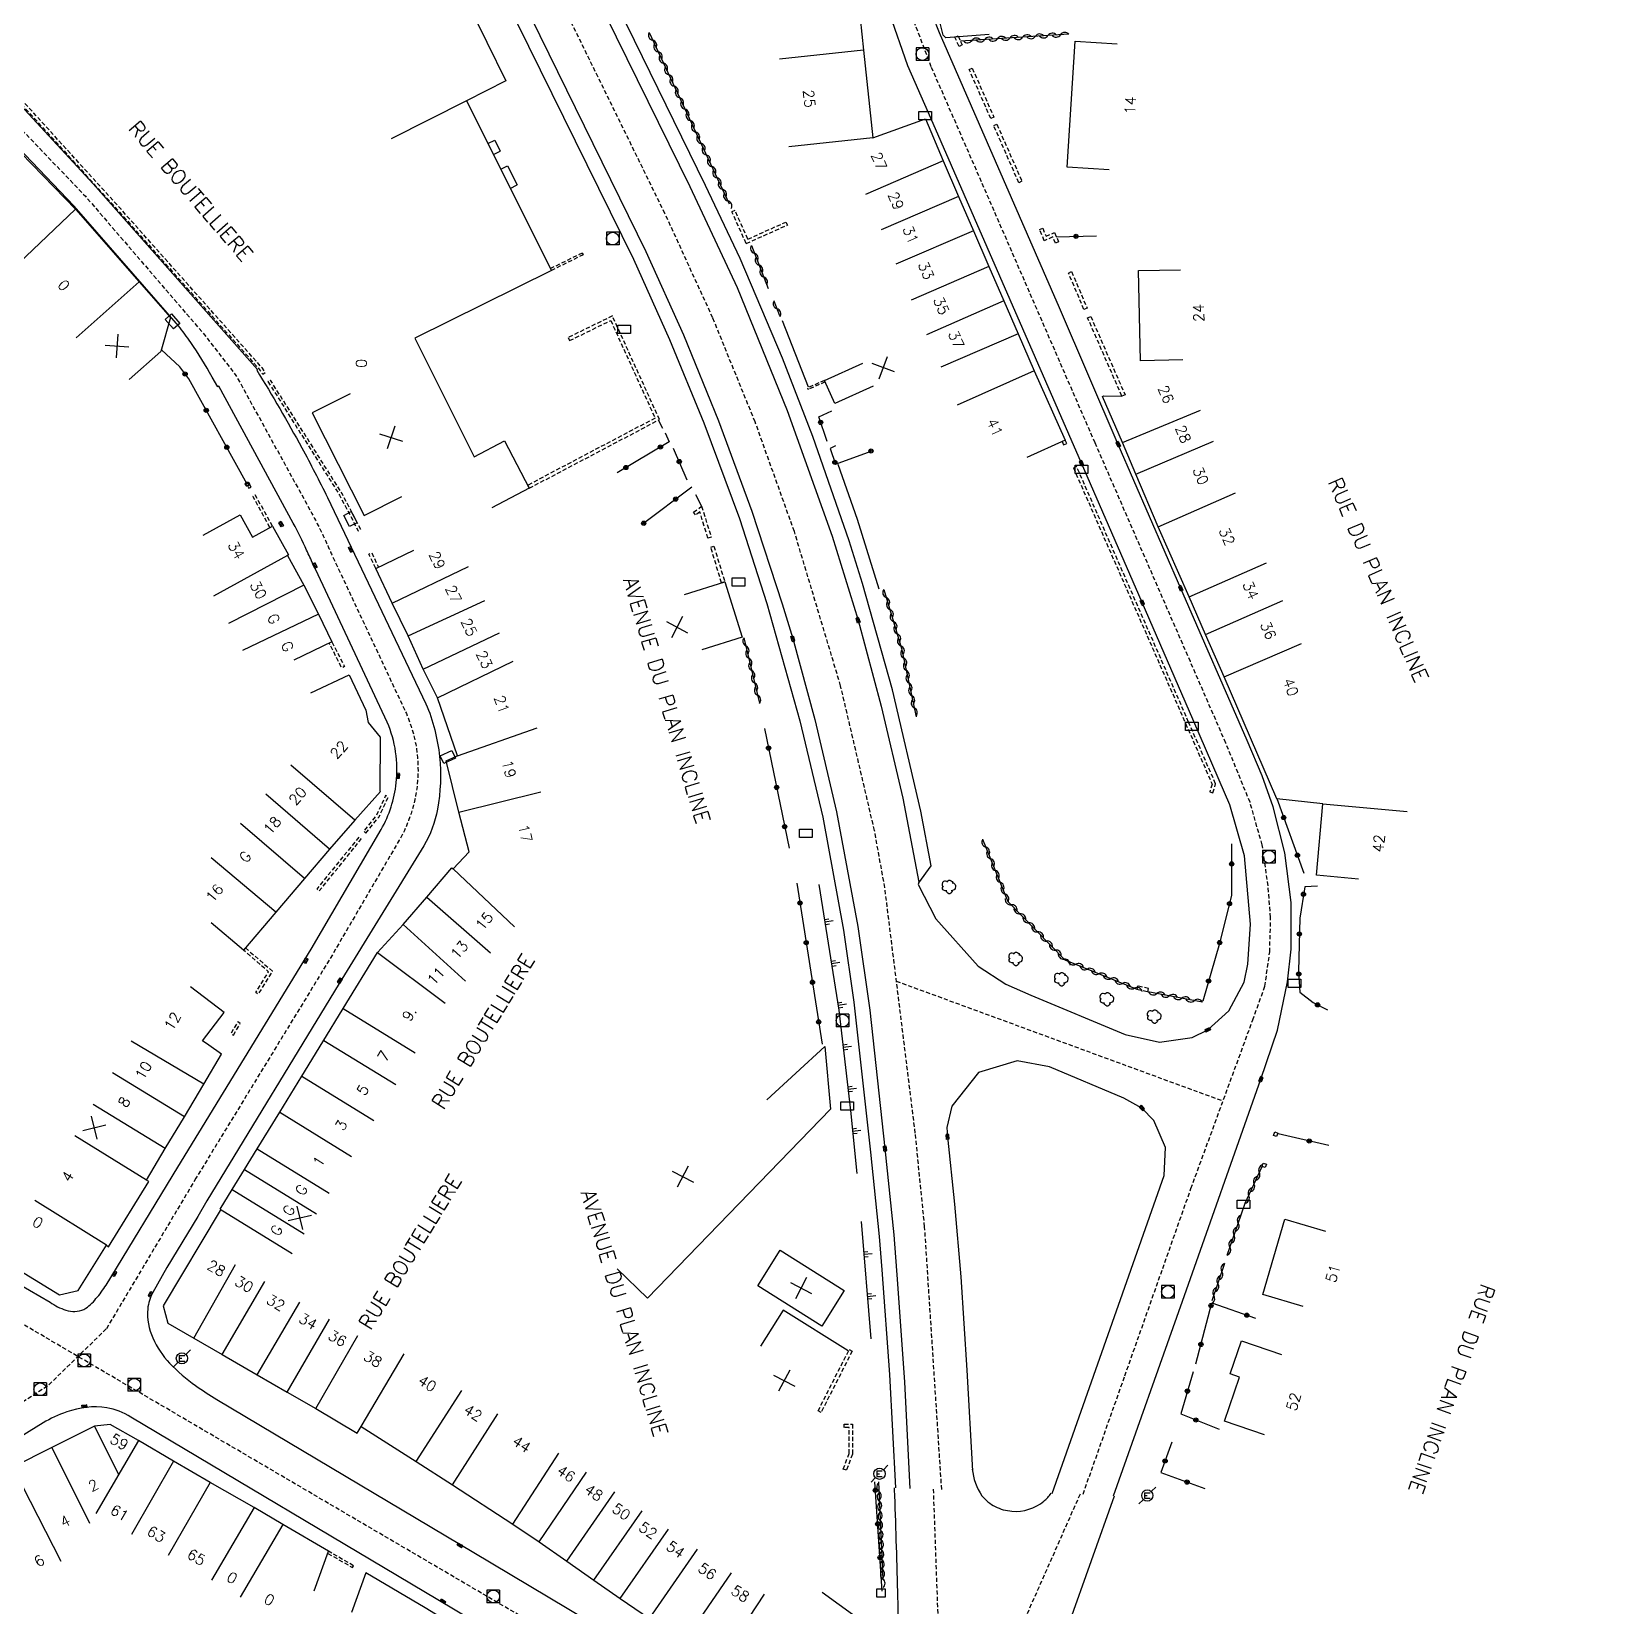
# Model space of a CAD drawing. Header units: millimetres. Extents: x 116000 to 117000, y 126000 to 127000.
# Drawn here: x 116607.5 to 116795.3, y 126196.3 to 126382.8 of the extents above; entities that cross this region are included whole.
import ezdxf
from ezdxf.enums import TextEntityAlignment as Align

# ---------------------------------------------------------------- set-up
doc = ezdxf.new("R2010")
doc.units = ezdxf.units.MM
doc.linetypes.add('DASHED', pattern=[0.75, 0.5, -0.25])
doc.layers.get('0').update_dxf_attribs({"linetype": 'CONTINUOUS'})
for name, color, linetype in [('W0001', 6, 'DASHED'), ('W0008', 7, 'CONTINUOUS'), ('W0100', 7, 'CONTINUOUS'), ('W0105', 7, 'CONTINUOUS'), ('W0112', 1, 'DASHED'), ('W0211', 2, 'CONTINUOUS'), ('W0300', 7, 'CONTINUOUS'), ('W0310', 3, 'CONTINUOUS'), ('W0322', 7, 'CONTINUOUS'), ('W0400', 7, 'CONTINUOUS'), ('W0420', 7, 'CONTINUOUS'), ('W0471', 7, 'CONTINUOUS'), ('W0989', 7, 'CONTINUOUS'), ('W0991', 7, 'CONTINUOUS'), ('W1102', 7, 'CONTINUOUS'), ('W1471', 7, 'CONTINUOUS')]:
    doc.layers.add(name, color=color, linetype=linetype)
doc.styles.get("Standard").update_dxf_attribs({"font": 'romans.shx', "width": 0.85})

# ---------------------------------------------------------------- blocks, each defined once
blk = doc.blocks.new('T471')
for p, q in [((-0.333334, 0.333334), (-0.333334, -0.333334)), ((-0.333334, 0.333334), (0.333334, 0.333334)), ((-0.333334, 0), (0, 0)), ((0.500001, 0.500001), (1.000002, 1.000002)), ((-0.500001, -0.500001), (-1.000002, -1.000002)), ((-0.333334, -0.333334), (0.333334, -0.333334))]:
    blk.add_line(p, q)
blk.add_ellipse((0, 0), major_axis=(0.471405, 0.471405), ratio=1, start_param=5.4977871438, end_param=11.780972451)
blk = doc.blocks.new('t112o')
at = {"color": 0, "linetype": 'Continuous'}
for p, q in [((-0.5, 0.5), (0.5, 0.5)), ((-0.5, -0.5), (-0.5, 0.5)), ((0.5, 0.5), (0.5, -0.5)), ((0.5, -0.5), (-0.5, -0.5))]:
    blk.add_line(p, q, dxfattribs=at)
blk = doc.blocks.new('T400')
for p, q in [((-0.15, 0.3), (0.15, 0.3)), ((-0.15, -0.25), (-0.15, 0.3)), ((-0.15, 0.15), (0.15, 0.15)), ((-0.15, 0), (0.15, 0)), ((0.15, 0.3), (0.15, -0.25)), ((-0.15, -0.15), (0.15, -0.15)), ((-0.15, -0.25), (-0.15, -0.3)), ((-0.15, -0.3), (0.15, -0.3)), ((0.15, -0.3), (0.15, -0.25))]:
    blk.add_line(p, q)
blk = doc.blocks.new('T420')
for p, q in [((0.75, 0.75), (-0.75, 0.75)), ((-0.75, 0.75), (-0.75, -0.75)), ((0.75, 0.75), (0.75, -0.75)), ((0.75, -0.75), (-0.75, -0.75))]:
    blk.add_line(p, q)
blk.add_ellipse((0, 0), major_axis=(-0.53, 0.53), ratio=1, start_param=3.926991, end_param=10.210176)
blk = doc.blocks.new('t310o')
at = {"color": 0, "linetype": 'Continuous'}
for centre, start, end in [((-0.5, 0.38), 216.8699, 323.1304), ((0.5, -0.37), 36.8699, 143.1303)]:
    blk.add_arc(centre, 0.625, start, end, dxfattribs=at)
blk = doc.blocks.new('t322o')
at = {"color": 0, "linetype": 'Continuous'}
for radius in [0.25, 0.15]:
    blk.add_circle((0, 0), radius, dxfattribs=at)
blk = doc.blocks.new('t991o')
at = {"color": 0, "linetype": 'Continuous'}
for p, q in [((-1, 1), (1, -1)), ((-1, -1), (1, 1))]:
    blk.add_line(p, q, dxfattribs=at)
blk = doc.blocks.new('T1471')
at = {"color": 0, "linetype": 'Continuous', "flags": 128}
blk.add_lwpolyline([(-0.75, -0.5), (-0.75, 0.5), (0.75, 0.5), (0.75, -0.5), (-0.75, -0.5)], dxfattribs=at)
blk = doc.blocks.new('T300')
for p, q in [((-0.8, 0.51), (-0.86, 0.34)), ((-0.86, 0.34), (-0.86, 0.17)), ((-0.86, 0.17), (-0.74, 0.06)), ((-0.69, 0.63), (-0.8, 0.51)), ((-0.8, -0.06), (-0.74, 0.06)), ((-0.74, 0.06), (-0.69, 0.11)), ((-0.57, 0.69), (-0.69, 0.63)), ((-0.46, 0.69), (-0.57, 0.69)), ((-0.29, 0.63), (-0.46, 0.69)), ((-0.29, 0.63), (-0.17, 0.74)), ((-0.23, 0.57), (-0.29, 0.63)), ((-0.17, 0.74), (-0.06, 0.8)), ((-0.06, 0.8), (0.06, 0.8)), ((0.06, 0.8), (0.23, 0.74)), ((0.23, 0.74), (0.34, 0.63)), ((0.34, 0.63), (0.4, 0.51)), ((0.46, 0.46), (0.34, 0.46)), ((0.4, 0.51), (0.4, 0.46)), ((0.57, 0.4), (0.46, 0.46)), ((0.57, 0.4), (0.69, 0.29)), ((0.69, 0.29), (0.74, 0.17)), ((0.74, 0.06), (0.69, -0.17)), ((0.74, 0.17), (0.74, 0.06)), ((-0.8, -0.17), (-0.8, -0.06)), ((-0.8, -0.23), (-0.8, -0.17)), ((-0.74, -0.34), (-0.8, -0.23)), ((-0.69, -0.4), (-0.74, -0.34)), ((-0.51, -0.46), (-0.69, -0.4)), ((-0.4, -0.46), (-0.51, -0.46)), ((-0.4, -0.46), (-0.34, -0.46)), ((-0.34, -0.46), (-0.34, -0.4)), ((-0.34, -0.51), (-0.34, -0.46)), ((-0.29, -0.63), (-0.34, -0.51)), ((-0.17, -0.74), (-0.29, -0.63)), ((-0.06, -0.8), (-0.17, -0.74)), ((0.06, -0.8), (-0.06, -0.8)), ((0.17, -0.74), (0.06, -0.8)), ((0.23, -0.69), (0.17, -0.74)), ((0.29, -0.46), (0.23, -0.46)), ((0.29, -0.63), (0.23, -0.69)), ((0.46, -0.4), (0.29, -0.46)), ((0.34, -0.51), (0.29, -0.63)), ((0.34, -0.51), (0.34, -0.46)), ((0.57, -0.34), (0.46, -0.4)), ((0.63, -0.29), (0.57, -0.34)), ((0.69, -0.17), (0.63, -0.29))]:
    blk.add_line(p, q)
blk = doc.blocks.new('t211o')
at = {"color": 0, "linetype": 'Continuous'}
for p, q in [((-0.29, 0.5), (-0.29, 0)), ((0, 1), (0, 0)), ((0.29, 0.5), (0.29, 0))]:
    blk.add_line(p, q, dxfattribs=at)

msp = doc.modelspace()

# ---------------------------------------------------------------- linework, layer by layer
at = {"layer": 'W0001'}
msp.add_line((116709.85, 126270.34), (116748.57, 126256.13), dxfattribs=at)
for points in [[(116731.99, 126209.55), (116736.94, 126223.58), (116744.77, 126245.76), (116752.09, 126265.73), (116753.53, 126269.72), (116754.1, 126273.79), (116754.21, 126277.88), (116753.91, 126281.62), (116753.21, 126286.46), (116751.77, 126291.51), (116748.9, 126298.53), (116744.7, 126308.18), (116733.42, 126334.08), (116718.15, 126369.17), (116714.01, 126378.64), (116711.58, 126385.04), (116710.19, 126391.41), (116709.44, 126400.02), (116707.64, 126425.26), (116706.63, 126439.78)], [(116715.25, 126210.13), (116713.23, 126241.23), (116712.12, 126252.34), (116708.51, 126281.41), (116707.29, 126288.17), (116703.28, 126305.3), (116697.8, 126323.58), (116693.15, 126336.57), (116688.13, 126348.9), (116682.47, 126361.25), (116674.55, 126377.42), (116661.85, 126403.26)], [(117000, 126039.63), (116984.82, 126043.37), (116957.23, 126050.04), (116940.64, 126054.72), (116920.81, 126061.03), (116899.17, 126069.86), (116858.24, 126091.49), (116741.58, 126151.51), (116722.83, 126161.43), (116604.19, 126231), (116515.66, 126283.09), (116462.47, 126313.55), (116451.83, 126317.34), (116434.16, 126326.89), (116435.08, 126333.2)], [(116626.92, 126246.99), (116616.3, 126229.14), (116609.32, 126222.35), (116589.86, 126209.79)], [(116731.63, 126209.55), (116712.91, 126167.24)], [(116714.24, 126210.16), (116714.81, 126194.41), (116723.27, 126190.67)]]:
    msp.add_lwpolyline(points, dxfattribs=at)
at = {"layer": 'W0001', "flags": 128}
msp.add_lwpolyline([(116599.57, 126378.19), (116613.82, 126363.31), (116627.73, 126347.13), (116631.66, 126342.08), (116640.65, 126325.74, -0.011634), (116642.29, 126322.44, -0.005874), (116643.05, 126320.74), (116651.84, 126302.03, -0.130197), (116653.12, 126293.54, -0.10301), (116651, 126287.04), (116642.7, 126272.82), (116626.92, 126246.99)], format="xyb", dxfattribs=at)
at = {"layer": 'W0008'}
for points in [[(116665.46, 126405.02), (116685.41, 126364.45), (116691.02, 126352.48), (116696.96, 126337.94), (116702.28, 126323.03), (116705.34, 126313.08), (116708.08, 126302.91), (116710.66, 126292.01), (116712.54, 126282.04), (116712.48, 126281.78), (116714.54, 126277.71), (116719.56, 126272.1), (116722.85, 126269.97), (116725.79, 126268.65), (116736.99, 126264), (116741.06, 126263.1), (116744.9, 126263.65), (116746.76, 126264.56), (116749.26, 126266.82), (116751.06, 126270.22), (116751.52, 126272.35), (116751.81, 126277.08), (116751.1, 126285.17), (116749.36, 126291.22), (116748.12, 126294.14), (116745, 126301.38), (116739.01, 126315.18), (116731.8, 126331.68), (116713.67, 126373.18), (116711.23, 126378.76), (116709.05, 126385)], [(116712.52, 126281.96), (116714, 126283.98), (116712.76, 126290.47), (116709.41, 126304.85), (116705.85, 126317.43), (116704.28, 126322.48), (116699.98, 126334.85), (116696.41, 126344.13), (116691.36, 126355.93), (116687.27, 126364.59), (116678.86, 126381.77), (116667.03, 126405.78)], [(116656.64, 126400.76), (116678.75, 126355.84), (116683.02, 126346.35), (116687.07, 126336.46), (116691.31, 126325.15), (116694.52, 126315.08), (116698.43, 126301.16), (116701.18, 126289.76), (116703.63, 126276.37), (116704.85, 126267.83), (116706.81, 126250.06), (116707.85, 126240.07), (116708.15, 126236.15), (116709.06, 126223.72), (116709.76, 126210.31)], [(116658.24, 126401.53), (116680.2, 126356.76), (116684.65, 126346.9), (116688.8, 126336.71), (116692.77, 126325.98), (116696.35, 126315.01), (116697.61, 126310.9), (116700.21, 126301.31), (116702.79, 126290.4), (116705.3, 126276.8), (116706.72, 126266.9), (116708.53, 126250.5), (116709.56, 126240.27), (116710.03, 126234.49), (116710.84, 126222.81), (116711.49, 126210.25)], [(116735.6, 126209.35), (116743.78, 126232.44), (116753.06, 126258.7), (116755.01, 126264.52), (116756.2, 126270.25), (116756.66, 126274.12), (116756.66, 126279.65), (116755.91, 126285.51), (116754.52, 126290.98), (116753.2, 126294.64), (116751.44, 126298.82), (116743.57, 126316.84), (116736.15, 126333.91), (116729.2, 126350.09), (116714.99, 126382.66), (116714.25, 126384.55)], [(116728.33, 126209.62), (116741.6, 126247.29), (116741.74, 126250.64), (116740.37, 126253.82), (116738.96, 126255.3), (116736.83, 126256.48), (116728, 126260.18), (116724.18, 126260.89), (116719.61, 126259.5), (116716.46, 126255.53), (116715.86, 126252.98), (116715.94, 126251.89), (116716.75, 126243.91), (116717.52, 126235.29), (116718.23, 126224.26), (116718.89, 126212.32)]]:
    msp.add_lwpolyline(points, dxfattribs=at)
at = {"layer": 'W0008', "flags": 128}
for points in [[(116597.57, 126383.35), (116614.76, 126364.77), (116634.22, 126342.77), (116634.11, 126342.7, -0.014858), (116639.45, 126333.51, -0.009243), (116642.5, 126327.63), (116654.16, 126303.19, -0.074275), (116655.77, 126296.92, -0.071588), (116655.52, 126290.69, -0.085146), (116653.92, 126286.35), (116643.9, 126270.04), (116628.19, 126244.29)], [(116624.79, 126248.29), (116640.56, 126274.1), (116648.85, 126288.29, 0.102831), (116650.64, 126293.81, 0.129541), (116649.57, 126301.01), (116640.79, 126319.71, 0.005977), (116640.03, 126321.38, 0.011577), (116638.45, 126324.57), (116629.64, 126340.8), (116629.5, 126340.72), (116628.83, 126341.88, 0.028129), (116626.3, 126345.99, 0.01429), (116624.84, 126347.95), (116612.51, 126362.11), (116598.28, 126376.96)], [(116532.26, 126279.93, 0.1058), (116532.24, 126278.21, 0.1852), (116533.59, 126276.6), (116574.64, 126252.69), (116597.39, 126239.4), (116609.63, 126232.3, 0.0747), (116611.51, 126231.35, 0.1743), (116613.65, 126231.45, 0.1065), (116615.07, 126232.72, 0.0382), (116616.28, 126234.33), (116624.79, 126248.29)], [(116628.19, 126244.29), (116627.13, 126242.46), (116623.46, 126236.42), (116621.81, 126233.44, 0.098), (116621.2, 126231.51, 0.1302), (116621.81, 126228.06, 0.0829), (116623.8, 126225.07, 0.0528), (116626.88, 126222.42, 0.0202), (116629.41, 126220.78), (116659.83, 126202.64), (116695.46, 126181.4), (116701.94, 126177.51, 0.1015), (116705.54, 126176.47, 0.1074), (116707.77, 126176.99, 0.0944), (116709.67, 126178.34, 0.1142), (116711.21, 126181.03, 0.0447), (116711.77, 126183.98, 0.0007), (116712.17, 126187.12), (116710.24, 126188.88, 0.0014), (116710.06, 126197.27, 0.0033), (116709.69, 126209.38, 0.000102), (116709.65, 126210.31, 0.000102)], [(117000, 126036.26), (116992.23, 126038.1), (116959.01, 126045.82, -0.0056), (116947.81, 126048.67, -0.0132), (116933.16, 126053.08, -0.0154), (116915.04, 126059.64, -0.0137), (116899.14, 126066.49, -0.0035), (116895.32, 126068.29, -0.0048), (116885.56, 126073.13), (116856.96, 126087.88), (116810.43, 126111.98), (116762.89, 126136.57), (116736.92, 126150, -0.0043), (116724.44, 126156.67, -0.002), (116715.3, 126161.78, -0.0072), (116701.62, 126169.57), (116696.44, 126172.68), (116655.55, 126197.04), (116619.22, 126218.69, 0.0906), (116616.35, 126219.8, 0.1232), (116611.61, 126219.3, 0.0596), (116608.81, 126217.99), (116591.45, 126207.26)], [(116718.86, 126212.53, 0.1235), (116720.02, 126209.37, 0.11), (116721.58, 126208.1, 0.0972), (116723.57, 126207.54, 0.1954), (116727.35, 126208.74, 0.069567), (116728.2, 126209.66)], [(116735.68, 126209.32), (116730.23, 126194), (116722.44, 126171.97, 0.1177), (116721.98, 126168.46, 0.1325), (116723.19, 126165.62, 0.1069), (116725.14, 126164), (116746.13, 126153.13), (116767.24, 126142.23), (116815.3, 126117.33), (116868.92, 126089.6), (116889.51, 126078.99, 0.0073), (116902.6, 126072.57, 0.0194), (116923.07, 126064.02, 0.0133), (116938.78, 126058.6, 0.0098), (116949.35, 126055.49, 0.0047), (116959.17, 126052.94), (116978.78, 126048.41), (117000, 126043.45)]]:
    msp.add_lwpolyline(points, format="xyb", dxfattribs=at)
at = {"layer": 'W0100'}
msp.add_line((116704.15, 126226.53), (116696.46, 126231.35), dxfattribs=at)
for points in [[(116697.88, 126438.98), (116702.88, 126439.16), (116703.06, 126434.09), (116703.42, 126424.73), (116703.78, 126419.75), (116704.12, 126416.17), (116702.43, 126415.94), (116703.17, 126408.36), (116703.71, 126402.99), (116704.07, 126399.35), (116704.43, 126395.68), (116705.21, 126388.22), (116706, 126380.6), (116707.09, 126370.22), (116713.33, 126372.47), (116715.41, 126367.49), (116717.23, 126363.29), (116719.01, 126359.2), (116720.82, 126355), (116722.6, 126350.9), (116724.32, 126347.01), (116726.21, 126342.64), (116729.89, 126334.41), (116725.33, 126332.37)], [(116720.88, 126382.48), (116715.75, 126382.05), (116715.41, 126382.4), (116714.33, 126386.85), (116713.74, 126392.22), (116712.91, 126399.78), (116711.11, 126417.15), (116711.8, 126417.26), (116711.48, 126427.21), (116711.35, 126431.82), (116712.71, 126433.04), (116721.94, 126430.53), (116733.41, 126426.31), (116731.68, 126421.62)], [(116648.35, 126396.71), (116652.84, 126398.92), (116654.61, 126395.32), (116663.64, 126376.97), (116658.97, 126374.6), (116669.02, 126354.52), (116652.83, 126346.51), (116659.88, 126332.44), (116663.48, 126334.32), (116666.4, 126328.72), (116661.96, 126326.41)], [(116735.1, 126366.43), (116730.11, 126366.74), (116731.04, 126381.67), (116736.03, 126381.36)], [(116743.81, 126343.92), (116738.81, 126343.8), (116738.56, 126354.49), (116743.55, 126354.6)], [(116707.15, 126340.82), (116702.6, 126338.75), (116701.35, 126341.49), (116705.91, 126343.55)], [(116764.61, 126282.41), (116759.63, 126282.87), (116760.41, 126291.32), (116754.93, 126291.94), (116748.7, 126306.36), (116746.49, 126311.41), (116744.54, 126315.87), (116740.89, 126324.15), (116738.24, 126330.39), (116736.68, 126334.13), (116734.28, 126339.57), (116734.47, 126339.68), (116736.59, 126339.63)], [(116684.78, 126316.14), (116689.55, 126317.63), (116691.61, 126311.08), (116686.83, 126309.59)], [(116694.53, 126256.26), (116701.4, 126262.58), (116702.07, 126255.16), (116680.4, 126232.79), (116676.81, 126236.27)], [(116758.08, 126231.8), (116753.29, 126233.21), (116755.91, 126242.12), (116760.71, 126240.71)], [(116701.04, 126229.47), (116693.47, 126234.24), (116696.13, 126238.47), (116703.71, 126233.7), (116701.04, 126229.47)], [(116696.46, 126231.35), (116693.8, 126227.11)], [(116753.47, 126216.6), (116748.74, 126218.22), (116750.52, 126223.42), (116749.41, 126223.8), (116750.77, 126227.74), (116755.49, 126226.12)]]:
    msp.add_lwpolyline(points, dxfattribs=at)
at = {"layer": 'W0100', "flags": 128}
for points in [[(116612.64, 126361.77), (116602.53, 126352.17), (116596.11, 126346.12), (116589.72, 126352.85), (116606.18, 126368.46), (116612.67, 126361.74), (116620.21, 126353.15), (116623.92, 126348.94), (116622.77, 126344.9), (116619.01, 126341.6)], [(116645.17, 126339.9), (116640.7, 126337.64), (116646.84, 126325.5), (116651.3, 126327.75)], [(116627.78, 126323.16), (116632.16, 126325.57), (116633.62, 126322.91), (116635.99, 126324.21), (116637.86, 126320.81), (116637.75, 126320.76), (116639.7, 126317.23), (116641.44, 126313.81), (116643.03, 126310.51), (116638.53, 126308.34)], [(116629.78, 126243.31), (116631.22, 126245.64), (116632.68, 126248.02), (116634.18, 126250.47), (116636.84, 126254.8), (116639.45, 126259.06), (116641.96, 126263.15), (116644.37, 126267.07), (116648.41, 126273.72), (116651.45, 126277.05), (116654.28, 126280.27), (116657.22, 126283.74), (116657.37, 126283.62), (116659.26, 126285.63), (116658.06, 126290.36), (116656.56, 126296.43), (116657.78, 126296.98), (116657.89, 126297.03), (116655.51, 126303.87), (116653.84, 126307.3), (116652.04, 126311.24), (116650.17, 126315.1), (116648.21, 126319.22), (116652.72, 126321.37)], [(116640.54, 126304.47), (116645.05, 126306.62), (116647.05, 126302.43), (116647.31, 126300.97), (116648.72, 126299.24), (116648.71, 126292.86), (116648.79, 126292.78), (116645.72, 126289.38), (116642.75, 126285.95), (116639.79, 126282.5), (116636.36, 126278.5), (116632.55, 126273.99), (116628.73, 126277.22)], [(116623.26, 126250.51), (116625.55, 126254.25), (116627.84, 126258.11), (116629.96, 126261.66), (116628.45, 126262.73), (116627.69, 126263.26), (116630.25, 126266.61), (116626.27, 126269.64)], [(116601.98, 126244.39), (116599.38, 126240.12), (116610.74, 126233.19), (116612.98, 126233.67), (116616.33, 126239.06), (116616.55, 126238.85), (116621.33, 126246.6), (116621.07, 126246.77), (116623.26, 126250.51), (116623.26, 126250.51)], [(116629.85, 126243.27), (116629.79, 126243.18), (116623.05, 126231.87), (116623.6, 126229.8), (116626.68, 126228.05), (116630.02, 126226.1), (116634.17, 126223.69), (116637.74, 126221.63), (116641.1, 126219.69), (116646.02, 126216.79), (116646.49, 126217.59), (116653.02, 126213.42), (116657.29, 126210.68), (116664.44, 126206.02), (116667.56, 126203.91), (116670.85, 126201.62), (116674.05, 126199.39), (116677.18, 126197.2), (116677.17, 126197.21), (116680.63, 126194.82)], [(116640.92, 126198.09), (116642.63, 126202.79), (116637.22, 126205.98), (116633.81, 126207.98), (116628.62, 126210.96), (116624.26, 126213.45), (116620.1, 126215.9), (116616.74, 126217.82), (116614.91, 126217.61), (116609.86, 126215.1), (116605.23, 126212.74), (116606.37, 126210.52), (116601.05, 126207.04), (116594.8, 126203.02), (116597.51, 126198.81)], [(116732.58, 126144.2), (116734.93, 126148.62), (116730.31, 126151.07), (116725.38, 126153.74), (116721.51, 126155.71), (116717.28, 126157.95), (116713.17, 126160.13), (116709.04, 126162.3), (116704.85, 126164.9), (116701.54, 126166.85), (116698.86, 126168.53), (116695.21, 126170.77), (116691.86, 126172.82), (116687.06, 126175.74), (116682.66, 126178.49), (116678.29, 126181.18), (116671.62, 126185.31), (116667.08, 126188.11), (116662.89, 126190.67), (116658.56, 126193.32), (116654.07, 126196.09), (116647.04, 126200.25), (116645.33, 126195.55)], [(116705.12, 126194.99), (116701.07, 126197.93)]]:
    msp.add_lwpolyline(points, dxfattribs=at)
at = {"layer": 'W0105'}
for p, q in [((116661.49, 126369.56), (116662.3, 126369.96)), ((116662.15, 126368.24), (116662.95, 126368.63)), ((116662.3, 126369.96), (116662.95, 126368.63)), ((116663.02, 126366.5), (116663.82, 126366.9)), ((116663.82, 126366.9), (116664.95, 126364.64)), ((116664.15, 126364.24), (116664.95, 126364.64))]:
    msp.add_line(p, q, dxfattribs=at)
at = {"layer": 'W0112'}
for p, q in [((116716.81, 126382.14), (116717.18, 126382.3)), ((116717.3, 126381.05), (116716.81, 126382.14)), ((116718.5, 126378.31), (116718.87, 126378.47)), ((116721.07, 126372.5), (116718.5, 126378.31)), ((116721.41, 126371.67), (116721.78, 126371.83)), ((116724.39, 126364.91), (116721.41, 126371.67)), ((116690.76, 126361.61), (116690.4, 126361.44)), ((116692.1, 126357.71), (116690.4, 126361.44)), ((116692.3, 126358.23), (116690.76, 126361.61)), ((116692.1, 126357.71), (116696.97, 126359.89)), ((116692.3, 126358.23), (116696.8, 126360.25)), ((116696.8, 126360.25), (116696.97, 126359.89)), ((116727.4, 126358.03), (116726.85, 126359.37)), ((116672.68, 126356.58), (116668.91, 126354.73)), ((116730.26, 126354.21), (116730.63, 126354.37)), ((116732.1, 126349.9), (116730.26, 126354.21)), ((116676.24, 126349.13), (116671.01, 126346.56)), ((116732.53, 126348.91), (116732.9, 126349.07)), ((116736.59, 126339.63), (116732.53, 126348.91)), ((116701.43, 126341.3), (116699.43, 126340.41)), ((116729.89, 126334.41), (116729.52, 126334.26)), ((116730.05, 126334), (116729.89, 126334.41)), ((116744.5, 126301.01), (116731.22, 126331.3)), ((116685.86, 126325.88), (116686.81, 126326.58)), ((116686.81, 126326.58), (116687.94, 126322.93)), ((116688.27, 126321.84), (116689.55, 126317.63)), ((116689.55, 126317.63), (116689.17, 126317.51)), ((116738.37, 126269.38), (116739.67, 126269.07)), ((116739.67, 126269.07), (116739.76, 126269.46)), ((116754.53, 126252.05), (116754.69, 126252.46)), ((116754.69, 126252.46), (116755.07, 126252.31)), ((116753.2, 126248.38), (116753.33, 126248.77)), ((116753.33, 126248.77), (116753.71, 126248.64)), ((116704.64, 126226.5), (116700.96, 126219.25)), ((116700.96, 126219.25), (116700.61, 126219.43)), ((116704.68, 126214.3), (116703.96, 126212.39))]:
    msp.add_line(p, q, dxfattribs=at)
for points in [[(116717.18, 126382.3), (116717.66, 126381.22), (116717.3, 126381.05)], [(116718.87, 126378.47), (116721.43, 126372.66), (116721.07, 126372.5)], [(116721.78, 126371.83), (116724.75, 126365.07), (116724.39, 126364.91)], [(116726.85, 126359.37), (116727.21, 126359.52), (116727.61, 126358.56), (116728.61, 126359.01)], [(116728.72, 126357.73), (116728.4, 126358.48), (116727.4, 126358.03)], [(116728.61, 126359.01), (116729.09, 126357.89), (116728.72, 126357.73)], [(116672.68, 126356.58), (116672.79, 126356.37), (116669.02, 126354.52)], [(116730.63, 126354.37), (116732.47, 126350.06), (116732.1, 126349.9)], [(116666.4, 126328.72), (116681.82, 126336.85), (116676.24, 126349.13)], [(116671.01, 126346.56), (116671.18, 126346.2), (116676.04, 126348.59), (116681.3, 126337.02)], [(116732.9, 126349.07), (116736.96, 126339.79), (116736.59, 126339.63)], [(116701.36, 126341.49), (116699.36, 126340.59), (116699.43, 126340.41)], [(116681.3, 126337.02), (116666.21, 126329.07), (116666.4, 126328.72)], [(116729.52, 126334.26), (116729.68, 126333.85), (116730.05, 126334)], [(116731.22, 126331.3), (116730.85, 126331.13), (116744.14, 126300.85), (116747.27, 126293.68)], [(116686.59, 126325.92), (116686.1, 126325.56), (116685.86, 126325.88)], [(116687.94, 126322.93), (116687.56, 126322.81), (116686.59, 126325.92)], [(116689.17, 126317.51), (116687.89, 126321.73), (116688.27, 126321.84)], [(116747.38, 126292.63), (116747.69, 126293.71), (116744.5, 126301.01)], [(116747.27, 126293.68), (116746.99, 126292.74), (116747.38, 126292.63)], [(116739.76, 126269.46), (116738.46, 126269.76), (116738.37, 126269.38)], [(116755.07, 126252.31), (116754.9, 126251.91), (116754.53, 126252.05)], [(116753.71, 126248.64), (116753.58, 126248.25), (116753.2, 126248.38)], [(116700.61, 126219.43), (116704.29, 126226.68), (116704.64, 126226.5)], [(116703.96, 126212.39), (116703.58, 126212.53), (116704.28, 126214.38), (116704.27, 126217.45)], [(116704.27, 126217.45), (116703.69, 126217.46), (116703.7, 126217.87)], [(116703.7, 126217.87), (116704.67, 126217.85), (116704.68, 126214.3)], [(116642.55, 126202.55), (116645.47, 126200.86), (116645.59, 126201.08), (116642.63, 126202.79)]]:
    msp.add_lwpolyline(points, dxfattribs=at)
at = {"layer": 'W0112', "flags": 128}
for points in [[(116601.14, 126379.72), (116607.44, 126372.92), (116617.78, 126361.53), (116634.5, 126342.72), (116634.83, 126342.23), (116635.12, 126342.42), (116634.78, 126342.94), (116618.04, 126361.76), (116607.7, 126373.16), (116601.4, 126379.96)], [(116635.45, 126341.34), (116643.93, 126327.9), (116646.13, 126323.67), (116646.44, 126323.83), (116644.23, 126328.08), (116635.74, 126341.52)], [(116633.44, 126328.86), (116633.29, 126329.11), (116633.03, 126328.96), (116633.18, 126328.71)], [(116647.05, 126287.87), (116648.58, 126289.75), (116649.7, 126292.16), (116649.38, 126292.3), (116648.28, 126289.94), (116646.78, 126288.09)], [(116641.51, 126281.01), (116646.48, 126287.15), (116646.21, 126287.37), (116641.23, 126281.23)], [(116631.35, 126263.93), (116632.16, 126265.32), (116631.86, 126265.5), (116631.05, 126264.11)]]:
    msp.add_lwpolyline(points, close=True, dxfattribs=at)
for points in [[(116635.99, 126324.21), (116635.59, 126324.94), (116635.07, 126325.88), (116633.94, 126327.92), (116633.64, 126327.75), (116634.77, 126325.71), (116635.28, 126324.77), (116635.68, 126324.04)], [(116648.21, 126319.22), (116647.41, 126320.92), (116647.73, 126321.07), (116648.52, 126319.37)], [(116643.03, 126310.51), (116644.51, 126307.59), (116644.19, 126307.43), (116642.72, 126310.36)], [(116632.78, 126274.27), (116635.97, 126271.51), (116634.3, 126268.79), (116634, 126268.97), (116635.52, 126271.44), (116632.56, 126274)]]:
    msp.add_lwpolyline(points, dxfattribs=at)
at = {"layer": 'W0211'}
for p, q in [((116699.49, 126340.7), (116696.38, 126348.56)), ((116705.69, 126241.86), (116706.86, 126227.97))]:
    msp.add_line(p, q, dxfattribs=at)
for points in [[(116707.86, 126316.75), (116705.27, 126325.03), (116702.97, 126331.53)], [(116700.7, 126281.76), (116703.08, 126266.91), (116704.45, 126254.99), (116705.2, 126247.55)]]:
    msp.add_lwpolyline(points, dxfattribs=at)
at = {"layer": 'W0310'}
for p, q in [((116680.58, 126382.68), (116690.07, 126362.4)), ((116730.32, 126382.5), (116717.47, 126381.68)), ((116692.7, 126357.47), (116694.68, 126352.37)), ((116695.38, 126350.9), (116696.05, 126349.17)), ((116691.83, 126311.01), (116693.65, 126303.26)), ((116746.14, 126267.84), (116739.67, 126269.07)), ((116751.21, 126244.02), (116753.2, 126248.38)), ((116749.05, 126237.88), (116750.71, 126242.63)), ((116748.75, 126236.87), (116747.26, 126232.45))]:
    msp.add_line(p, q, dxfattribs=at)
for points in [[(116708.38, 126316.74), (116710.5, 126309.74), (116712.21, 126301.63)], [(116720.09, 126287.13), (116723.1, 126279.76), (116729.82, 126272.86), (116738.36, 126269.37)]]:
    msp.add_lwpolyline(points, dxfattribs=at)
at = {"layer": 'W0310', "flags": 128}
msp.add_lwpolyline([(116707.77, 126211.03), (116708.26, 126199.47)], dxfattribs=at)
at = {"layer": 'W0322'}
for p, q in [((116728.79, 126358.48), (116733.59, 126358.63)), ((116681.71, 126336.73), (116682.16, 126335.83)), ((116685.11, 126329.69), (116683.48, 126333.42)), ((116685.64, 126328.86), (116679.77, 126324.43)), ((116686.1, 126327.99), (116686.8, 126326.58)), ((116694.27, 126300.26), (116697.17, 126286.1)), ((116754.93, 126291.95), (116758.16, 126283.12)), ((116698.1, 126281.93), (116701.09, 126262.87)), ((116761.1, 126250.88), (116755.09, 126252.24)), ((116750.7, 126242.63), (116751.19, 126244.03))]:
    msp.add_line(p, q, dxfattribs=at)
at = {"layer": 'W0322', "flags": 128}
for points in [[(116633, 126329.2), (116626.08, 126341.66), (116624.99, 126343.1), (116622.83, 126345.1)], [(116708.21, 126198.06), (116707.33, 126211.02)]]:
    msp.add_lwpolyline(points, dxfattribs=at)
at = {"layer": 'W0322'}
for points in [[(116701.7, 126334.27), (116700.68, 126337.17), (116702.24, 126337.89)], [(116682.49, 126335.27), (116682.97, 126334.22), (116676.8, 126330.55)], [(116702.65, 126333.72), (116702.05, 126333.41), (116702.67, 126331.55), (116706.89, 126333.12)], [(116749.59, 126286.6), (116749.59, 126280.5), (116748.14, 126274.79), (116746.18, 126267.96)], [(116759.75, 126281.59), (116758.24, 126281.49), (116757.65, 126277.8), (116757.52, 126271.53), (116757.67, 126269.01), (116759.24, 126267.79), (116760.93, 126266.94)], [(116745.35, 126225), (116747.24, 126232.23), (116752.41, 126230.4)], [(116745.02, 126224.05), (116743.56, 126219.06), (116748.13, 126217.25)], [(116742.52, 126215.72), (116741.21, 126212.11), (116746.43, 126210.22)]]:
    msp.add_lwpolyline(points, dxfattribs=at)
at = {"layer": 'W1102'}
for p, q in [((116706, 126380.6), (116696.05, 126379.56)), ((116658.97, 126374.6), (116650.03, 126370.12)), ((116707.09, 126370.22), (116697.14, 126369.17)), ((116715.41, 126367.49), (116706.24, 126363.51)), ((116717.23, 126363.29), (116708.06, 126359.31)), ((116719.01, 126359.2), (116709.82, 126355.24)), ((116720.82, 126355), (116711.65, 126351)), ((116722.6, 126350.9), (116713.45, 126346.87)), ((116724.32, 126347.01), (116715.14, 126343.04)), ((116726.21, 126342.64), (116717.08, 126338.56)), ((116736.68, 126334.13), (116745.9, 126337.98)), ((116738.24, 126330.39), (116747.44, 126334.3)), ((116740.89, 126324.15), (116750.04, 126328.18)), ((116744.54, 126315.87), (116753.7, 126319.88)), ((116746.49, 126311.41), (116755.66, 126315.41)), ((116748.7, 126306.36), (116757.88, 126310.33)), ((116760.41, 126291.32), (116770.37, 126290.41)), ((116621.07, 126246.77), (116612.56, 126252.02)), ((116616.33, 126239.06), (116607.83, 126244.34)), ((116626.68, 126228.05), (116631.62, 126236.75)), ((116630.02, 126226.1), (116635.06, 126234.75)), ((116634.17, 126223.69), (116639.21, 126232.32)), ((116637.74, 126221.63), (116642.73, 126230.3)), ((116641.1, 126219.69), (116646.11, 126228.35)), ((116646.49, 126217.59), (116651.56, 126226.2)), ((116653.02, 126213.42), (116658.39, 126221.85)), ((116657.29, 126210.68), (116662.69, 126219.09)), ((116614.91, 126217.61), (116617.75, 126211.89)), ((116609.86, 126215.1), (116614.31, 126206.14)), ((116620.1, 126215.9), (116615.04, 126207.27)), ((116624.26, 126213.45), (116619.3, 126204.77)), ((116664.44, 126206.02), (116669.9, 126214.4)), ((116628.62, 126210.96), (116623.64, 126202.29)), ((116667.56, 126203.91), (116673.18, 126212.18)), ((116606.37, 126210.52), (116610.92, 126201.61)), ((116670.85, 126201.62), (116676.55, 126209.84)), ((116633.81, 126207.98), (116628.74, 126199.36)), ((116674.05, 126199.39), (116679.77, 126207.59)), ((116637.22, 126205.98), (116632.15, 126197.36)), ((116677.17, 126197.21), (116682.89, 126205.42)), ((116680.63, 126194.82), (116686.31, 126203.05)), ((116684.69, 126192.02), (116690.37, 126200.25)), ((116688.74, 126189.35), (116694.24, 126197.7))]:
    msp.add_line(p, q, dxfattribs=at)
at = {"layer": 'W1102', "flags": 128}
for points in [[(116620.21, 126353.15), (116612.71, 126346.54)], [(116637.75, 126320.76), (116629, 126315.93)], [(116650.17, 126315.1), (116659.18, 126319.45)], [(116639.7, 126317.23), (116630.79, 126312.69)], [(116652.04, 126311.24), (116661.13, 126315.4)], [(116641.44, 126313.81), (116632.43, 126309.48)], [(116653.84, 126307.3), (116662.89, 126311.57)], [(116655.51, 126303.87), (116664.5, 126308.24)], [(116657.89, 126297.03), (116667.33, 126300.32)], [(116645.72, 126289.38), (116638.15, 126295.92)], [(116642.75, 126285.95), (116635.18, 126292.48)], [(116658.06, 126290.36), (116667.77, 126292.76)], [(116639.79, 126282.5), (116632.2, 126289.01)], [(116636.36, 126278.5), (116628.71, 126284.95)], [(116657.37, 126283.62), (116664.66, 126276.77)], [(116654.28, 126280.27), (116661.79, 126273.67)], [(116651.45, 126277.05), (116658.84, 126270.31)], [(116648.41, 126273.72), (116656.42, 126267.72)], [(116644.37, 126267.07), (116652.89, 126261.84)], [(116627.84, 126258.11), (116619.25, 126263.22)], [(116642.07, 126263.31), (116650.59, 126258.08)], [(116625.55, 126254.25), (116617.02, 126259.47)], [(116639.45, 126259.06), (116647.97, 126253.82)], [(116623.26, 126250.51), (116614.73, 126255.73)], [(116636.84, 126254.8), (116645.36, 126249.56)], [(116634.18, 126250.47), (116642.7, 126245.23)], [(116632.68, 126248.02), (116641.2, 126242.78)], [(116631.22, 126245.64), (116639.73, 126240.4)], [(116629.78, 126243.31), (116638.3, 126238.06)]]:
    msp.add_lwpolyline(points, dxfattribs=at)

# ---------------------------------------------------------------- block references
at = {"layer": 'W0112'}
msp.add_blockref('t112o', (116708.06, 126197.85), dxfattribs=at)
at = {"layer": 'W0211'}
for p, rotation in [((116701.42, 126277.3), 279.0896750411775), ((116702.21, 126272.36), 279.0896750411775), ((116702.99, 126267.43), 279.0896750411775), ((116703.59, 126262.46), 276.5436477809724), ((116704.16, 126257.49), 276.5436477809724), ((116704.69, 126252.52), 275.7571068688055), ((116706.02, 126237.93), 274.8175594058943), ((116706.44, 126232.95), 274.8175594058943)]:
    msp.add_blockref('t211o', p, dxfattribs=dict(at, rotation=rotation))
at = {"layer": 'W0300'}
for p in [(116716.15, 126281.49), (116724.05, 126272.96), (116729.46, 126270.55), (116734.85, 126268.18), (116740.46, 126266.13)]:
    msp.add_blockref('T300', p, dxfattribs=at)
at = {"layer": 'W0310'}
for p, rotation in [((116681, 126381.78), 295.0827045535859), ((116718.84, 126381.77), 183.6598480966185), ((116720.34, 126381.87), 183.6598480966185), ((116721.84, 126381.96), 183.6598480966185), ((116723.34, 126382.06), 183.6598480966185), ((116724.83, 126382.15), 183.6598480966185), ((116726.33, 126382.25), 183.6598480966185), ((116727.83, 126382.34), 183.6598480966185), ((116729.32, 126382.44), 183.6598480966185), ((116681.64, 126380.42), 295.0827045535859), ((116682.27, 126379.06), 295.0827045535859), ((116682.91, 126377.7), 295.0827045535859), ((116683.54, 126376.34), 295.0827045535859), ((116684.18, 126374.98), 295.0827045535859), ((116684.82, 126373.62), 295.0827045535859), ((116685.45, 126372.27), 295.0827045535859), ((116686.09, 126370.91), 295.0827045535859), ((116686.73, 126369.55), 295.0827045535859), ((116687.36, 126368.19), 295.0827045535859), ((116688, 126366.83), 295.0827045535859), ((116688.63, 126365.47), 295.0827045535859), ((116689.27, 126364.12), 295.0827045535859), ((116689.9, 126362.76), 295.0827045535859), ((116693.06, 126356.54), 291.2623584568133), ((116693.61, 126355.14), 291.2623584568133), ((116694.15, 126353.74), 291.2623584568133), ((116695.74, 126349.97), 291.070611589378), ((116708.67, 126315.78), 286.8749880438737), ((116709.11, 126314.34), 286.8749880438737), ((116709.54, 126312.91), 286.8749880438737), ((116709.98, 126311.47), 286.8749880438737), ((116692.06, 126310.04), 283.15893959108), ((116710.41, 126310.04), 286.8749880438737), ((116692.4, 126308.58), 283.15893959108), ((116710.75, 126308.58), 281.9147111804855), ((116692.74, 126307.12), 283.15893959108), ((116693.08, 126305.66), 283.15893959108), ((116711.06, 126307.11), 281.9147111804855), ((116711.37, 126305.64), 281.9147111804855), ((116693.43, 126304.2), 283.15893959108), ((116711.68, 126304.17), 281.9147111804855), ((116711.99, 126302.71), 281.9147111804855), ((116720.46, 126286.21), 292.1992539788404), ((116721.03, 126284.82), 292.1992539788404), ((116721.6, 126283.43), 292.1992539788404), ((116722.16, 126282.04), 292.1992539788404), ((116722.73, 126280.65), 292.1992539788404), ((116723.47, 126279.38), 314.2677934796955), ((116724.51, 126278.3), 314.2677934796955), ((116725.56, 126277.23), 314.2677934796955), ((116726.61, 126276.15), 314.2677934796955), ((116727.66, 126275.08), 314.2677934796955), ((116728.7, 126274.01), 314.2677934796955), ((116729.75, 126272.93), 314.2677934796955), ((116731.12, 126272.33), 337.7445109911017), ((116732.51, 126271.76), 337.7445109911017), ((116733.89, 126271.2), 337.7445109911017), ((116735.28, 126270.63), 337.7445109911017), ((116736.67, 126270.06), 337.7445109911017), ((116738.06, 126269.49), 337.7445109911017), ((116740.74, 126268.87), 169.1725068000996), ((116742.21, 126268.59), 169.1725068000996), ((116743.69, 126268.31), 169.1725068000996), ((116745.16, 126268.02), 169.1725068000996), ((116752.87, 126247.66), 65.37376724749724), ((116752.25, 126246.3), 65.37376724749724), ((116751.62, 126244.93), 65.37376724749724), ((116750.37, 126241.65), 70.6760832468783), ((116749.88, 126240.24), 70.6760832468783), ((116749.38, 126238.82), 70.6760832468783), ((116747.95, 126234.5), 251.3126968127912), ((116748.43, 126235.92), 251.3126968127912), ((116747.47, 126233.08), 251.3126968127912), ((116707.82, 126209.88), 272.4030694739677), ((116707.87, 126208.72), 272.4030694739677), ((116707.92, 126207.57), 272.4030694739677), ((116707.97, 126206.41), 272.4030694739677), ((116708.02, 126205.26), 272.4030694739677), ((116708.07, 126204.11), 272.4030694739677), ((116708.11, 126202.95), 272.4030694739677), ((116708.16, 126201.8), 272.4030694739677), ((116708.21, 126200.64), 272.4030694739677), ((116708.26, 126199.49), 272.4030694739677)]:
    msp.add_blockref('t310o', p, dxfattribs=dict(at, rotation=rotation))
at = {"layer": 'W0322'}
for p, rotation in [((116731.16, 126358.55), 1.802294293917666), ((116625.63, 126342.25), 127.0798829836602), ((116628.14, 126337.94), 119.0613824841493), ((116700.91, 126336.51), 109.4617163592815), ((116630.57, 126333.57), 119.0613824841493), ((116681.93, 126333.6), 210.7419274962413), ((116706.88, 126333.12), 20.39366415984421), ((116677.84, 126331.17), 210.7419274962413), ((116684.16, 126331.87), 113.6867129669912), ((116702.59, 126331.79), 288.4348644520055), ((116633, 126329.2), 119.0613824841493), ((116683.74, 126327.43), 217.0742701442962), ((116679.95, 126324.57), 217.0742701442962), ((116694.74, 126297.93), 281.5961494573941), ((116695.7, 126293.28), 281.5961494573941), ((116755.75, 126289.71), 290.0905377350217), ((116696.65, 126288.63), 281.5961494573941), ((116749.59, 126284.22), 270), ((116757.38, 126285.25), 290.0905377350217), ((116758.1, 126280.63), 260.9370485180442), ((116698.47, 126279.58), 278.9071021913246), ((116749.34, 126279.51), 255.789039899641), ((116699.2, 126274.89), 278.9071021913246), ((116748.17, 126274.9), 255.789039899641), ((116757.61, 126275.92), 268.8126346356492), ((116757.54, 126271.17), 273.4278138130521), ((116699.94, 126270.2), 278.9071021913246), ((116746.86, 126270.34), 253.9374021532523), ((116759.77, 126267.52), 333.4619147973135), ((116700.67, 126265.5), 278.9071021913246), ((116758.78, 126251.4), 167.1734657099858), ((116747.15, 126231.9), 75.38135969843047), ((116751.39, 126230.76), 340.5309430233535), ((116745.95, 126227.3), 75.38135969843047), ((116744.35, 126221.77), 253.6626460428781), ((116745.35, 126218.35), 338.4407640235097), ((116741.71, 126213.49), 250.087124055515), ((116744.31, 126210.99), 340.0743817173609), ((116707.4, 126210.03), 93.87987371614008), ((116707.67, 126206.04), 93.87987371614008), ((116707.94, 126202.05), 93.87987371614008)]:
    msp.add_blockref('t322o', p, dxfattribs=dict(at, rotation=rotation))
at = {"layer": 'W0400'}
for p, rotation in [((116736.15, 126333.91), 203.5178846561379), ((116731.8, 126331.68), 203.6192031068584), ((116637, 126324.46), 208.7713215971131), ((116645.27, 126321.47), 25.51387266395197), ((116641.02, 126319.56), 205.3194642352695), ((116743.57, 126316.84), 203.5836073341952), ((116739.01, 126315.18), 23.4672255721017), ((116705.34, 126313.08), 197.1271703085675), ((116697.61, 126310.9), 17.01636041748977), ((116650.86, 126294.64), 177.0845852200322), ((116639.91, 126272.75), 148.5728838068063), ((116643.95, 126270.4), 328.4454510324717), ((116746.76, 126264.56), 295.9464908518835), ((116753.06, 126258.7), 160.5479034319299), ((116738.96, 126255.3), 43.66813104589693), ((116715.94, 126251.89), 184.0384933921591), ((116708.53, 126250.5), 6.301830000908905), ((116617.26, 126235.66), 149.8797755037852), ((116621.55, 126233.25), 331.0711434569611), ((116613.72, 126219.97), 95.71998356714643), ((116658.18, 126203.49), 59.12443508632484), ((116656.18, 126196.86), 56.96687066549796)]:
    msp.add_blockref('T400', p, dxfattribs=dict(at, rotation=rotation))
at = {"layer": 'W0420'}
for p in [(116712.97, 126380.14), (116676.28, 126358.28), (116754.01, 126285.06), (116703.51, 126265.65), (116742.05, 126233.52), (116613.67, 126225.4), (116608.47, 126221.98), (116619.6, 126222.52), (116662.14, 126197.45)]:
    msp.add_blockref('T420', p, dxfattribs=at)
at = {"layer": 'W0471'}
for p in [(116625.26, 126225.65), (116707.88, 126211.98), (116739.6, 126209.4)]:
    msp.add_blockref('T471', p, dxfattribs=at)
at = {"layer": 'W0991'}
for p, rotation in [((116617.56, 126345.56), 311.2809393629224), ((116708.35, 126343.01), 114.4004554195255), ((116650.02, 126334.73), 296.8029821356037), ((116683.9, 126312.26), 287.403205714817), ((116614.88, 126252.97), 58.90719136838516), ((116684.58, 126247.16), 287.403205714817), ((116639.23, 126242.29), 58.40491218418623), ((116698.59, 126233.97), 287.403205714817), ((116696.59, 126223.01), 287.403205714817)]:
    msp.add_blockref('t991o', p, dxfattribs=dict(at, rotation=rotation))
at = {"layer": 'W1471'}
for p in [(116713.28, 126372.84), (116677.62, 126347.53), (116731.8, 126330.96), (116691.17, 126317.6), (116744.86, 126300.5), (116699.14, 126287.84), (116757.04, 126270.08), (116704.07, 126255.54), (116750.98, 126243.9)]:
    msp.add_blockref('T1471', p, dxfattribs=at)
for p, rotation in [((116624.13, 126348.48), 131.0455314808777), ((116645.21, 126325.06), 297.4632690705902), ((116656.75, 126296.87), 204.5760370794706)]:
    msp.add_blockref('T1471', p, dxfattribs=dict(at, rotation=rotation))

# ---------------------------------------------------------------- texts
at = {"layer": 'W0989'}
for s, rotation, p in [('RUE BOUTELLIERE', 310.6677, (116626.3, 126363.91)), ('RUE DU PLAN INCLINE', 293.4905, (116766.95, 126317.87)), ('AVENUE DU PLAN INCLINE', 286.6882, (116682.68, 126303.61)), ('RUE BOUTELLIERE', 58.5729, (116660.94, 126264.39)), ('RUE BOUTELLIERE', 58.5729, (116652.3, 126238.27)), ('AVENUE DU PLAN INCLINE', 286.6882, (116677.66, 126231.02)), ('RUE DU PLAN INCLINE', 250.5338, (116775.67, 126222))]:
    msp.add_text(s, height=1.75, rotation=rotation, dxfattribs=at).set_placement(p, align=Align.MIDDLE)
at = {"layer": 'W0991'}
for s, rotation, p in [('25', 275.9909, (116699.56, 126374.86)), ('14', 86.4516, (116737.58, 126374.06)), ('27', 292.6325, (116707.84, 126367.46)), ('29', 293.4347, (116709.83, 126362.77)), ('31', 293.4484, (116711.58, 126358.73)), ('33', 293.3115, (116713.4, 126354.51)), ('0', 311.2809, (116611.26, 126352.74)), ('35', 293.5599, (116715.21, 126350.33)), ('24', 91.3613, (116745.68, 126349.49)), ('37', 293.7986, (116716.97, 126346.32)), ('0', 90, (116646.5, 126343.51)), ('26', 293.7792, (116741.81, 126339.84)), ('41', 294.0997, (116721.55, 126335.93)), ('28', 292.6579, (116743.85, 126335.13)), ('30', 293.0003, (116745.93, 126330.18)), ('32', 293.8131, (116749.04, 126323.01)), ('34', 298.8818, (116631.71, 126321.37)), ('29', 295.5224, (116655.5, 126320.18)), ('30', 298.9208, (116634.31, 126316.65)), ('27', 295.8018, (116657.43, 126316.17)), ('34', 293.6634, (116751.85, 126316.63)), ('G', 297.0222, (116636.12, 126313.24)), ('25', 294.5821, (116659.27, 126312.25)), ('36', 293.5981, (116753.93, 126311.87)), ('G', 295.6893, (116637.75, 126309.97)), ('23', 295.9101, (116661.08, 126308.42)), ('40', 289.9661, (116756.59, 126305.16)), ('21', 289.4776, (116663.15, 126303.13)), ('22', 47.8701, (116643.85, 126297.75)), ('19', 283.995, (116664, 126295.46)), ('20', 49.1853, (116638.96, 126292.27)), ('18', 49.3246, (116635.96, 126288.79)), ('17', 284.1683, (116665.92, 126287.84)), ('42', 84.7512, (116767.01, 126286.64)), ('G', 49.368, (116632.75, 126285.05)), ('16', 49.844, (116629.11, 126280.77)), ('15', 49.6681, (116661.07, 126277.45)), ('13', 48.6603, (116658.12, 126274.04)), ('11', 47.6628, (116655.35, 126270.94)), ('12', 59.2869, (116624.14, 126265.59)), ('9.', 58.7072, (116652.19, 126266.46)), ('7', 58.4538, (116649.14, 126261.45)), ('10', 59.3326, (116620.69, 126259.77)), ('5', 58.4096, (116646.67, 126257.44)), ('8', 58.5412, (116618.42, 126256.01)), ('3', 58.5341, (116644.11, 126253.27)), ('1', 58.3875, (116641.48, 126248.98)), ('4', 58.3095, (116611.71, 126247.19)), ('G', 58.5723, (116639.4, 126245.59)), ('G', 58.4241, (116637.91, 126243.17)), ('0', 328.6134, (116608.18, 126241.75)), ('G', 58.3755, (116636.46, 126240.81)), ('28', 330.3792, (116629.34, 126236.32)), ('30', 329.786, (116632.63, 126234.42)), ('51', 73.5963, (116761.59, 126235.72)), ('32', 329.7613, (116636.38, 126232.24)), ('34', 330.088, (116640.2, 126230.03)), ('36', 329.9752, (116643.68, 126228.02)), ('38', 329.4768, (116647.88, 126225.56)), ('40', 327.4681, (116654.32, 126222.67)), ('52', 73.4669, (116756.93, 126220.52)), ('42', 327.3344, (116659.74, 126219.2)), ('59', 330.1348, (116617.84, 126215.75)), ('44', 326.9295, (116665.5, 126215.47)), ('46', 325.8231, (116670.77, 126212)), ('2', 26.4064, (116614.78, 126210.62)), ('48', 325.2411, (116674.05, 126209.75)), ('61', 329.6239, (116617.88, 126207.34)), ('50', 325.1006, (116677.31, 126207.48)), ('4', 27.0811, (116611.42, 126206.35)), ('63', 330.2468, (116622.22, 126204.83)), ('52', 325.1067, (116680.47, 126205.27)), ('54', 325.3403, (116683.73, 126203.01)), ('6', 33.1879, (116608.36, 126201.66)), ('65', 330.1415, (116626.98, 126202.1)), ('56', 325.3953, (116687.49, 126200.42)), ('0', 329.5383, (116631.2, 126199.65)), ('0', 329.5227, (116635.61, 126197.06)), ('58', 326.6076, (116691.4, 126197.78))]:
    msp.add_text(s, height=1.25, rotation=rotation, dxfattribs=at).set_placement(p, align=Align.MIDDLE)

doc.saveas('drawing.dxf')
